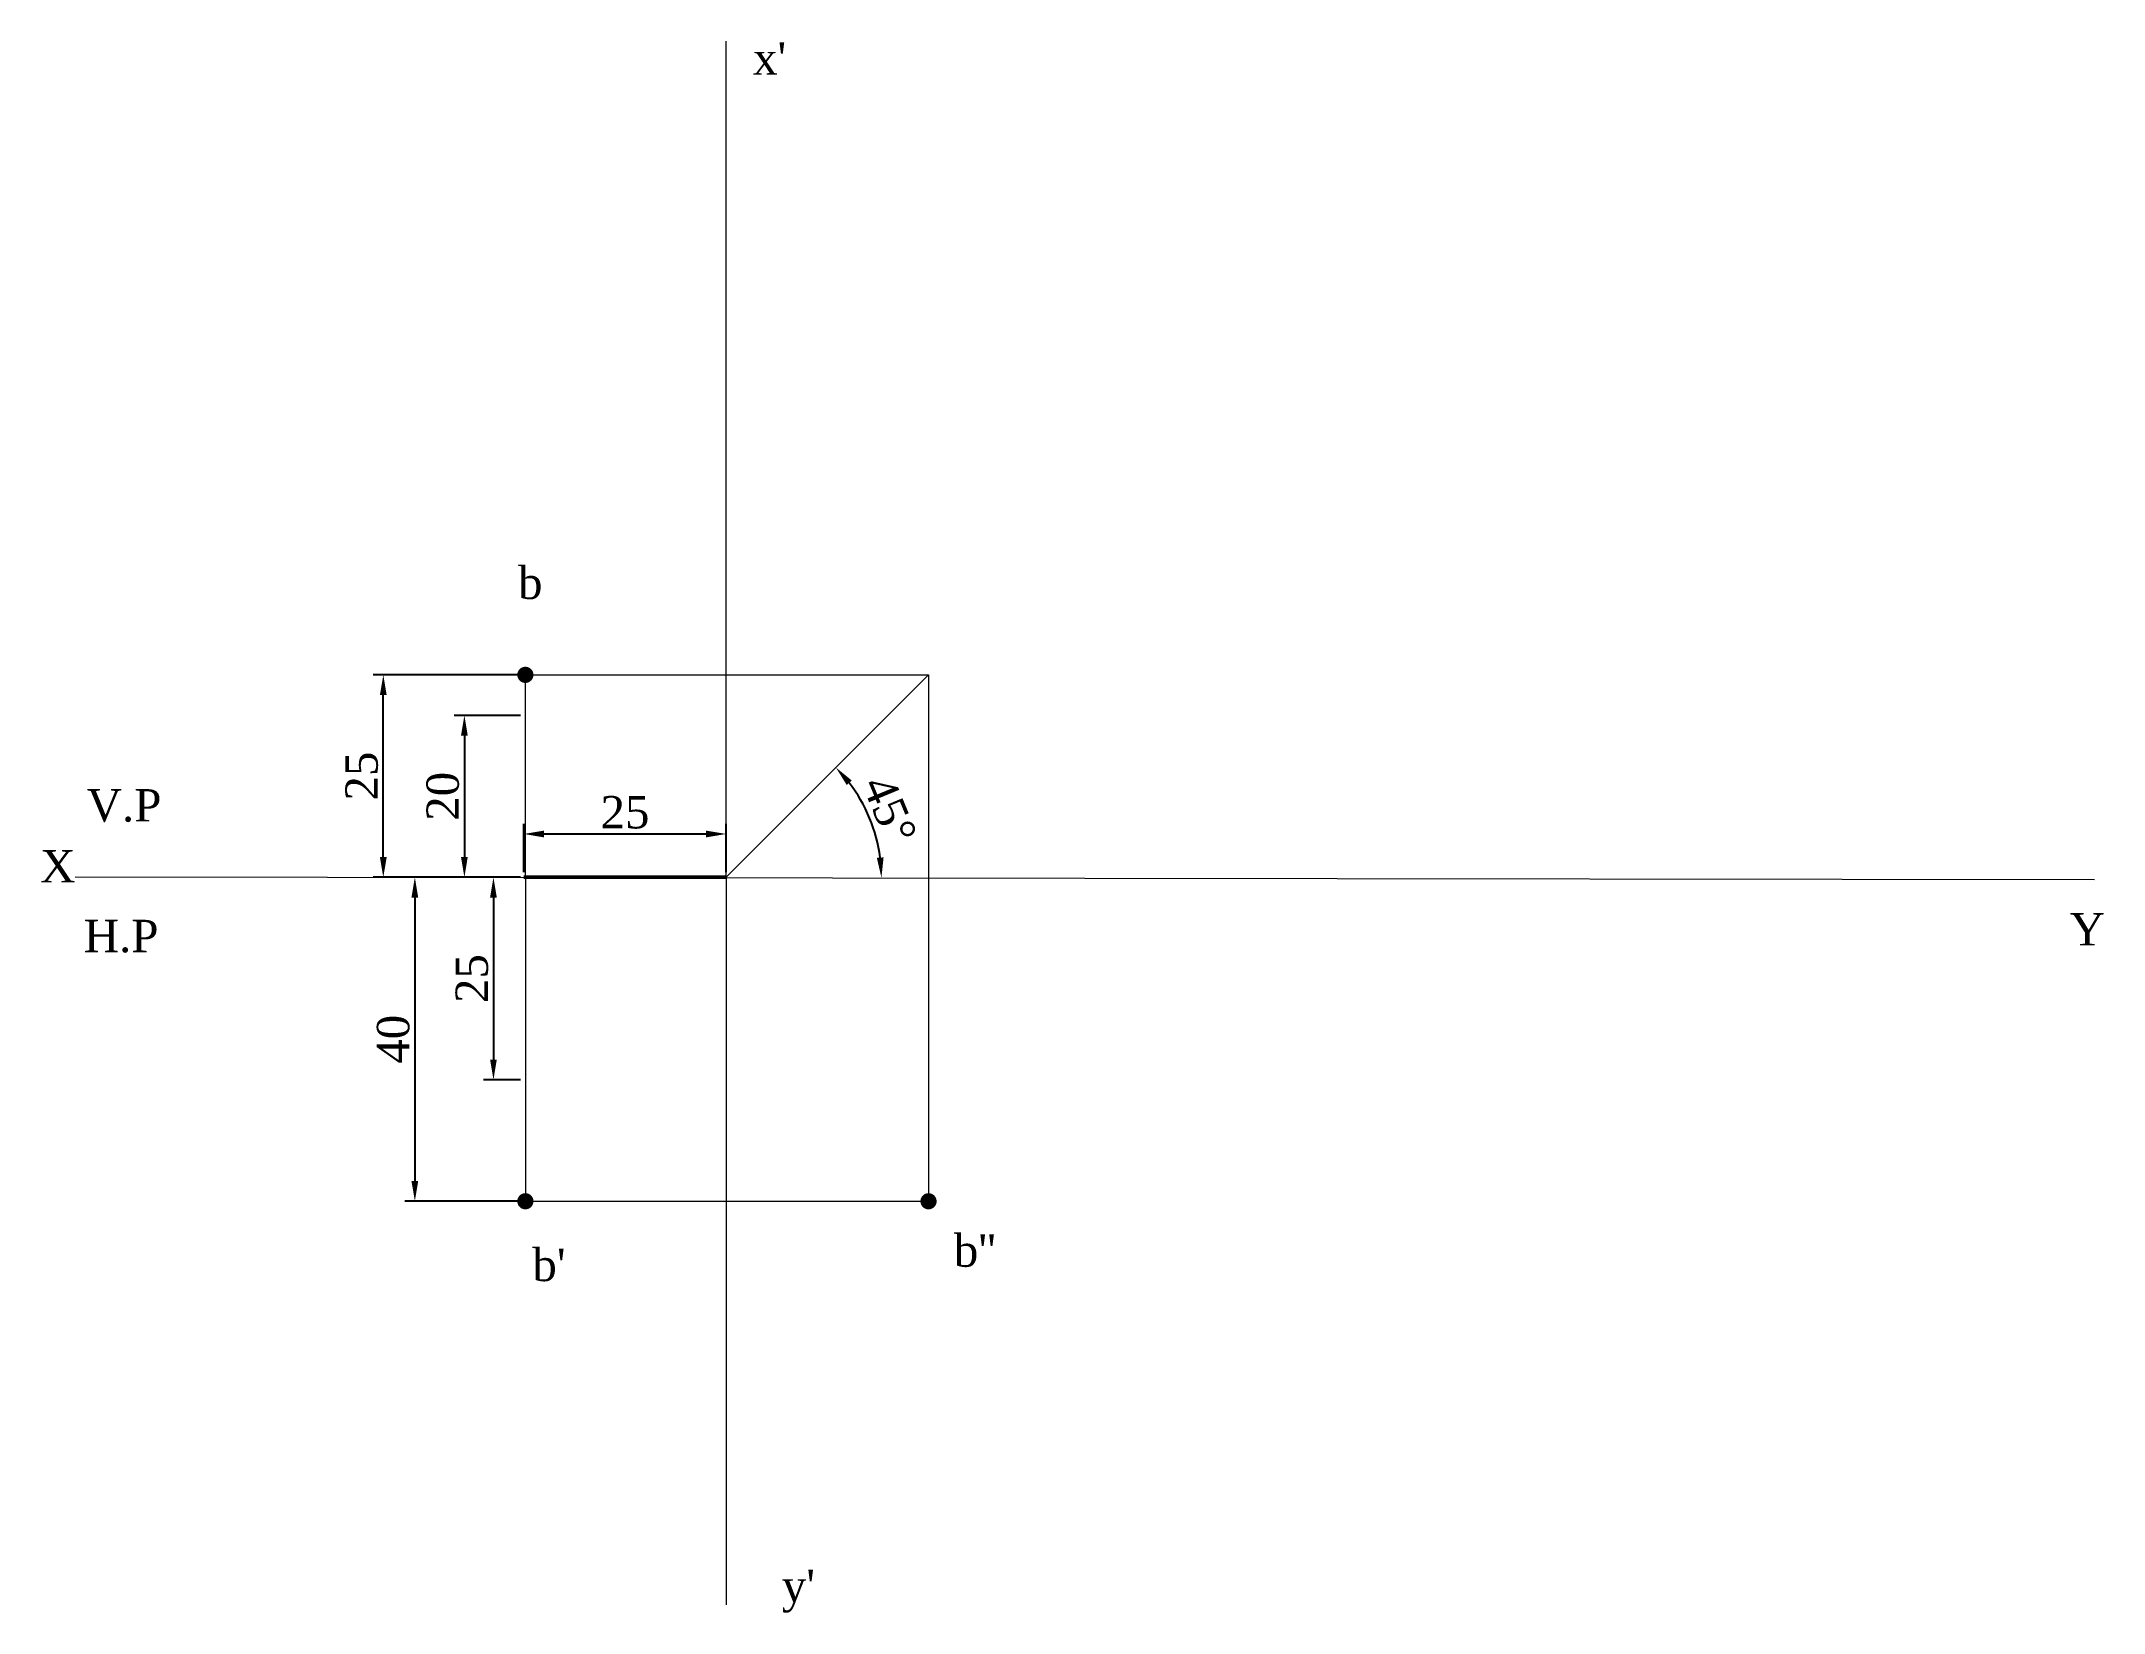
# Paper-space layout 'Layout5' of a CAD drawing. Header units: millimetres. Extents: x 11 to 266, y 4 to 198.
import ezdxf

# ---------------------------------------------------------------- set-up
doc = ezdxf.new("R2010")
doc.units = ezdxf.units.MM
for name, color, linetype, lineweight in [('POINT', 250, 'Continuous', 5), ('PROJECTION_LINE', 250, 'Continuous', 5), ('VISIBLE_LINE', 170, 'Continuous', 50), ('XY LINE', 1, 'Continuous', 15)]:
    doc.layers.add(name, color=color, linetype=linetype, lineweight=lineweight)
doc.styles.get("Standard").update_dxf_attribs({"font": 'times.ttf', "height": 4})
doc.dimstyles.new('ISO-25', dxfattribs={"dimtxt": 4, "dimasz": 2.5, "dimexe": 1.25, "dimexo": 0.625, "dimtad": 1, "dimtoh": 1, "dimtxsty": 'Standard', "dimcen": 2.5, "dimadec": 0, "dimazin": 0, "dimtfac": 1, "dimtmove": 0, "dimatfit": 3, "dimfxl": 1, "dimarcsym": 0})

# ---------------------------------------------------------------- blocks, each defined once
blk = doc.blocks.new('*D21')
at = {"layer": 'Defpoints', "color": 0, "transparency": 16777216}
for p in [(70.57, 114.61), (63.04, 94.61), (70.57, 94.61)]:
    blk.add_point(p, dxfattribs=at)
at = {"layer": 'PROJECTION_LINE', "color": 0, "lineweight": -2, "transparency": 16777216}
for p, q in [((69.95, 114.61), (61.79, 114.61)), ((63.04, 112.11), (63.04, 97.11)), ((69.95, 94.61), (61.79, 94.61))]:
    blk.add_line(p, q, dxfattribs=at)
at = {"layer": 'PROJECTION_LINE', "color": 0, "transparency": 16777216}
for points in [[(62.62, 112.11), (63.45, 112.11), (63.04, 114.61)], [(62.62, 97.11), (63.45, 97.11), (63.04, 94.61)]]:
    blk.add_solid(points, dxfattribs=at)
at = {"layer": 'PROJECTION_LINE', "color": 0, "transparency": 16777216, "insert": (60.38, 104.61), "char_height": 4, "attachment_point": 5, "rotation": 90}
blk.add_mtext('20', dxfattribs=at)
blk = doc.blocks.new('*D22')
at = {"layer": 'Defpoints', "color": 0, "transparency": 16777216}
for p in [(70.57, 94.61), (66.63, 69.61), (70.57, 69.61)]:
    blk.add_point(p, dxfattribs=at)
at = {"layer": 'PROJECTION_LINE', "color": 0, "lineweight": -2, "transparency": 16777216}
for p, q in [((69.95, 94.61), (65.38, 94.61)), ((66.63, 92.11), (66.63, 72.11)), ((69.95, 69.61), (65.38, 69.61))]:
    blk.add_line(p, q, dxfattribs=at)
at = {"layer": 'PROJECTION_LINE', "color": 0, "transparency": 16777216}
for points in [[(66.21, 92.11), (67.04, 92.11), (66.63, 94.61)], [(66.21, 72.11), (67.04, 72.11), (66.63, 69.61)]]:
    blk.add_solid(points, dxfattribs=at)
at = {"layer": 'PROJECTION_LINE', "color": 0, "transparency": 16777216, "insert": (63.97, 82.11), "char_height": 4, "attachment_point": 5, "rotation": 90}
blk.add_mtext('25', dxfattribs=at)
blk = doc.blocks.new('*D23')
at = {"layer": 'Defpoints', "color": 0, "transparency": 16777216}
for p in [(53.02, 119.61), (70.57, 119.61), (70.38, 94.61)]:
    blk.add_point(p, dxfattribs=at)
at = {"layer": 'PROJECTION_LINE', "color": 0, "lineweight": -2, "transparency": 16777216}
for p, q in [((69.95, 119.61), (51.77, 119.61)), ((53.02, 97.11), (53.02, 117.11)), ((69.75, 94.61), (51.77, 94.61))]:
    blk.add_line(p, q, dxfattribs=at)
at = {"layer": 'PROJECTION_LINE', "color": 0, "transparency": 16777216}
for points in [[(52.6, 117.11), (53.44, 117.11), (53.02, 119.61)], [(52.6, 97.11), (53.44, 97.11), (53.02, 94.61)]]:
    blk.add_solid(points, dxfattribs=at)
at = {"layer": 'PROJECTION_LINE', "color": 0, "transparency": 16777216, "insert": (50.36, 107.11), "char_height": 4, "attachment_point": 5, "rotation": 90}
blk.add_mtext('25', dxfattribs=at)
blk = doc.blocks.new('*D24')
at = {"layer": 'Defpoints', "color": 0, "transparency": 16777216}
for p in [(70.38, 94.61), (56.92, 54.61), (70.57, 54.61)]:
    blk.add_point(p, dxfattribs=at)
at = {"layer": 'PROJECTION_LINE', "color": 0, "lineweight": -2, "transparency": 16777216}
for p, q in [((69.75, 94.61), (55.67, 94.61)), ((56.92, 92.11), (56.92, 57.11)), ((69.95, 54.61), (55.67, 54.61))]:
    blk.add_line(p, q, dxfattribs=at)
at = {"layer": 'PROJECTION_LINE', "color": 0, "transparency": 16777216}
for points in [[(56.5, 92.11), (57.33, 92.11), (56.92, 94.61)], [(56.5, 57.11), (57.33, 57.11), (56.92, 54.61)]]:
    blk.add_solid(points, dxfattribs=at)
at = {"layer": 'PROJECTION_LINE', "color": 0, "transparency": 16777216, "insert": (54.26, 74.61), "char_height": 4, "attachment_point": 5, "rotation": 90}
blk.add_mtext('40', dxfattribs=at)
blk = doc.blocks.new('*D25')
at = {"layer": 'Defpoints', "color": 0, "transparency": 16777216}
for p in [(95.38, 99.96), (70.38, 94.61), (95.38, 94.61)]:
    blk.add_point(p, dxfattribs=at)
at = {"layer": 'PROJECTION_LINE', "color": 0, "lineweight": -2, "transparency": 16777216}
for p, q in [((70.38, 95.23), (70.38, 101.21)), ((72.88, 99.96), (92.88, 99.96)), ((95.38, 95.23), (95.38, 101.21))]:
    blk.add_line(p, q, dxfattribs=at)
at = {"layer": 'PROJECTION_LINE', "color": 0, "transparency": 16777216}
for points in [[(72.88, 100.38), (72.88, 99.54), (70.38, 99.96)], [(92.88, 100.38), (92.88, 99.54), (95.38, 99.96)]]:
    blk.add_solid(points, dxfattribs=at)
at = {"layer": 'PROJECTION_LINE', "color": 0, "transparency": 16777216, "insert": (82.88, 102.62), "char_height": 4, "attachment_point": 5}
blk.add_mtext('25', dxfattribs=at)
blk = doc.blocks.new('*D29')
at = {"layer": 'Defpoints', "color": 0, "transparency": 16777216}
for p in [(120.38, 119.61), (113.91, 99.53), (14.94, 94.69), (95.38, 94.61), (264.4, 94.33)]:
    blk.add_point(p, dxfattribs=at)
at = {"layer": 'PROJECTION_LINE', "color": 0, "lineweight": -2, "transparency": 16777216}
blk.add_arc((95.34, 94.57), 19.22, 7.3739, 37.5437, dxfattribs=at)
at = {"layer": 'PROJECTION_LINE', "color": 0, "transparency": 16777216}
for points in [[(110.27, 106.01), (110.9, 106.56), (108.93, 108.17)], [(114.82, 97.07), (113.99, 97.01), (114.56, 94.55)]]:
    blk.add_solid(points, dxfattribs=at)
at = {"layer": 'PROJECTION_LINE', "color": 0, "transparency": 16777216, "insert": (115.56, 102.93), "char_height": 4, "attachment_point": 5, "rotation": 292.4588}
blk.add_mtext('45°', dxfattribs=at)

psp = doc.layouts.new('Layout5')

# ---------------------------------------------------------------- linework, layer by layer
at = {"layer": 'PROJECTION_LINE'}
for p, q in [((95.375, 94.609), (95.375, 197.842)), ((70.573, 94.609), (70.573, 119.609)), ((71.073, 119.609), (120.375, 119.609)), ((95.375, 94.609), (120.375, 119.609)), ((120.375, 119.609), (120.375, 54.109)), ((70.573, 94.608), (70.573, 114.608)), ((70.573, 94.609), (70.573, 54.609)), ((70.573, 94.608), (70.573, 69.608)), ((95.375, 94.609), (95.375, 4.768)), ((70.073, 54.609), (120.875, 54.609))]:
    psp.add_line(p, q, dxfattribs=at)
at = {"layer": 'PROJECTION_LINE', "const_width": 1}
for points in [[(70.073, 119.609, 1), (71.073, 119.609, 1)], [(70.073, 54.609, 1), (71.073, 54.609, 1)], [(119.875, 54.609, 1), (120.875, 54.609, 1)]]:
    psp.add_lwpolyline(points, format="xyb", close=True, dxfattribs=at)
at = {"layer": 'VISIBLE_LINE'}
psp.add_line((70.375, 94.609), (95.375, 94.609), dxfattribs=at)
at = {"layer": 'XY LINE'}
psp.add_line((14.939, 94.688), (264.396, 94.33), dxfattribs=at)

# ---------------------------------------------------------------- texts
at = {"layer": 'POINT'}
for s, p in [('V.P', (16.375, 101.502)), ('X', (10.632, 93.971)), ('H.P', (16.016, 85.365)), ('Y', (261.347, 86.195))]:
    psp.add_text(s, height=4, dxfattribs=at).set_placement(p)
at = {"layer": 'PROJECTION_LINE'}
for s, p in [("x'", (98.695, 193.728)), ('b', (69.667, 128.979)), ("b'", (71.438, 44.756)), ("b''", (123.507, 46.525)), ("y'", (102.254, 5.121))]:
    psp.add_text(s, height=4, dxfattribs=at).set_placement(p)

# ---------------------------------------------------------------- dimensions: what is measured, and where the dimension line sits
dim = psp.add_angular_dim_2l(base=(113.913, 99.531), line1=((14.939, 94.688), (264.396, 94.33)), line2=((95.375, 94.609), (120.375, 119.609)), dimstyle='ISO-25', dxfattribs=at)
dim.commit()
dim.dimension.update_dxf_attribs({"geometry": '*D29', "text_midpoint": (115.563, 102.933)})
for base, p1, p2, picture, middle in [((53.019, 119.609), (70.375, 94.609), (70.573, 119.609), '*D23', (50.359, 107.109)), ((63.036, 94.608), (70.573, 114.608), (70.573, 94.608), '*D21', (60.376, 104.608)), ((56.915, 54.609), (70.375, 94.609), (70.573, 54.609), '*D24', (54.255, 74.609)), ((66.625, 69.608), (70.573, 94.608), (70.573, 69.608), '*D22', (63.966, 82.108))]:
    dim = psp.add_linear_dim(base=base, p1=p1, p2=p2, angle=90, dimstyle='ISO-25', dxfattribs=at)
    dim.commit()
    dim.dimension.update_dxf_attribs({"geometry": picture, "text_midpoint": middle})
dim = psp.add_linear_dim(base=(95.375, 99.961), p1=(70.375, 94.609), p2=(95.375, 94.609), dimstyle='ISO-25', dxfattribs=at)
dim.commit()
dim.dimension.update_dxf_attribs({"geometry": '*D25', "text_midpoint": (82.875, 102.621)})

doc.saveas('drawing.dxf')
